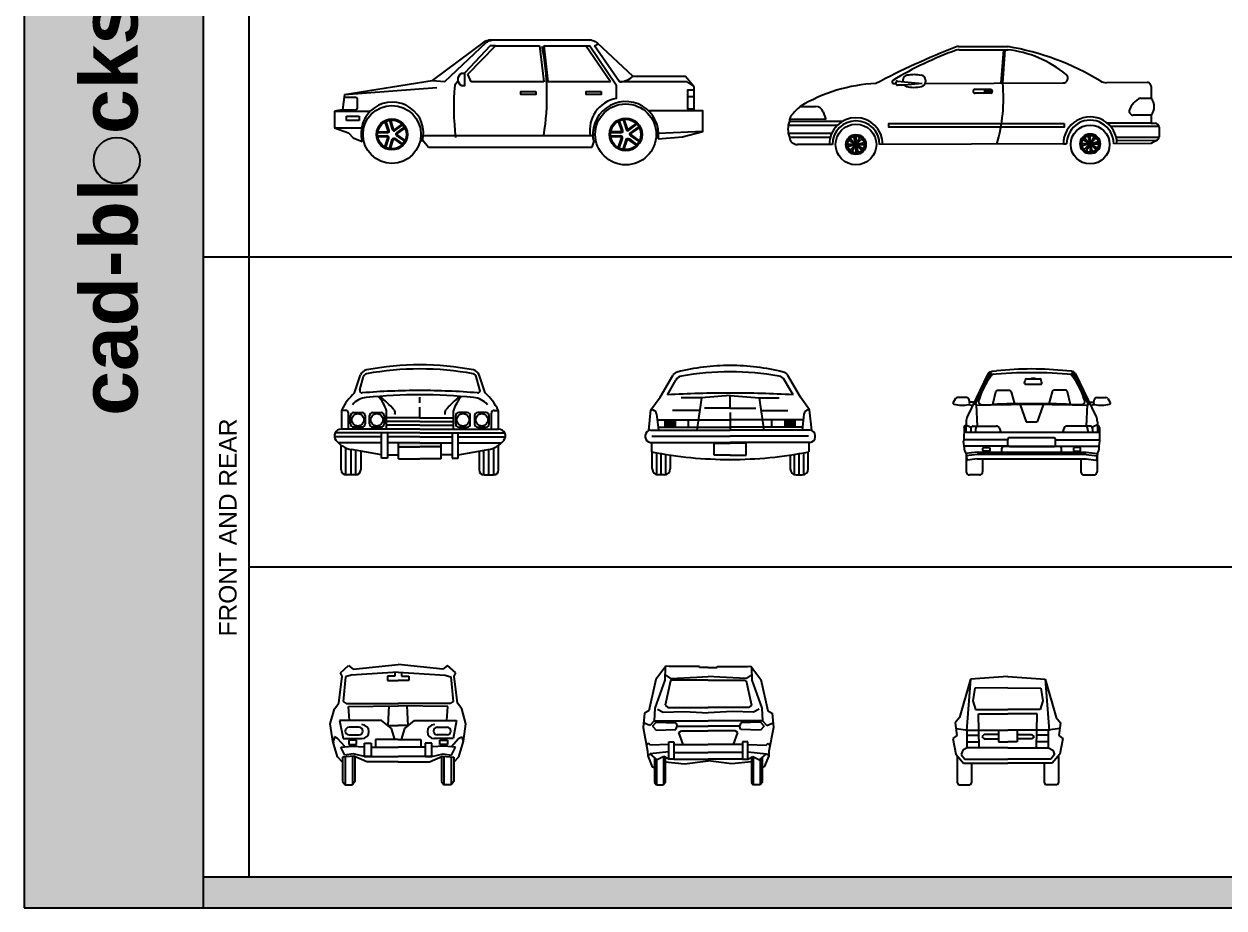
# Model space of a CAD drawing. Header units: millimetres. Extents: x 799 to 57596, y 23774 to 44160.
# Drawn here: x 799 to 15798, y 23774 to 34821 of the extents above; entities that cross this region are included whole.
import ezdxf

# ---------------------------------------------------------------- set-up
doc = ezdxf.new("R2010")
doc.units = ezdxf.units.MM
doc.layers.add('www.cad-blocks.net', color=7, linetype='Continuous')
doc.styles.get("Standard").update_dxf_attribs({"font": 'arial.ttf'})

# ---------------------------------------------------------------- blocks, each defined once
blk = doc.blocks.new('A$C74192D1D')
at = {"linetype": 'Continuous'}
for p, q in [((1873, 1540), (1221, 1055)), ((1382, 1042), (1903, 1532)), ((3213, 1557), (1925, 1557)), ((1667, 1133), (2014, 1490)), ((2014, 1490), (2564, 1490)), ((2564, 1490), (2617, 1038)), ((2618, 1490), (3142, 1490)), ((2618, 1490), (2670, 1038)), ((3452, 1038), (3142, 1490)), ((3564, 1038), (3253, 1490)), ((1221, 1055), (1382, 1042)), ((1709, 1038), (1667, 1133)), ((2617, 1038), (1709, 1038)), ((3452, 1038), (2670, 1038)), ((4406, 1038), (3564, 1038)), ((125, 879), (103, 690)), ((103, 690), (0, 673)), ((0, 673), (0, 463)), ((152, 609), (312, 609)), ((152, 557), (152, 609)), ((312, 609), (312, 557)), ((0, 463), (177, 402)), ((312, 557), (152, 557)), ((177, 402), (237, 337)), ((237, 337), (347, 294)), ((1104, 309), (1177, 223)), ((3232, 365), (1113, 365)), ((1177, 223), (3223, 223)), ((3223, 223), (3243, 284))]:
    blk.add_line(p, q, dxfattribs=at)
for p, q in [((3253, 1490), (3296, 1512)), ((125, 879), (1221, 1055)), ((125, 879), (1279, 968)), ((4406, 1038), (4493, 982)), ((4493, 982), (4493, 678)), ((0, 673), (449, 673)), ((0, 463), (340, 463)), ((4607, 419), (4052, 394))]:
    blk.add_line(p, q)
for points in [[(4493, 982), (4389, 1107), (3734, 1107), (3287, 1521)], [(4493, 935), (4413, 935), (4413, 701), (4493, 701)], [(4413, 853), (4493, 853)], [(4049, 327), (4351, 352), (4607, 419), (4607, 678), (3925, 678)]]:
    blk.add_lwpolyline(points)
for points in [[(2014, 1490), (1948, 1490), (1630, 1151), (1627, 1148, 0.087616)], [(2593, 1484, -0.087815), (2614, 369)], [(3142, 1490), (3193, 1490), (3524, 1002), (3524, 830, 0.411588), (3198, 365)], [(1627, 1148), (1627, 988), (1593, 988, -0.593615), (1593, 1148), (1627, 1148)], [(1548, 1049), (1506, 995, 0.05397), (1515, 344)], [(121, 847), (263, 847, -0.436215), (283, 825), (283, 712, -0.333509), (263, 684), (114, 684), (103, 690)], [(642, 543), (681, 429, -0.574265), (654, 399), (541, 400)], [(631, 539), (669, 425, -0.601187), (656, 411), (542, 412)], [(688, 558), (724, 443, 0.574265), (763, 434), (854, 502)], [(700, 561), (736, 446, 0.601187), (755, 443), (847, 511)], [(879, 295), (781, 365, -0.574265), (784, 405), (877, 470)], [(886, 305), (788, 375, -0.601187), (790, 394), (884, 460)], [(3560, 552), (3600, 431, -0.574265), (3572, 399), (3453, 401)], [(3548, 547), (3588, 427, -0.601187), (3574, 412), (3454, 414)], [(3608, 567), (3646, 446, 0.574265), (3687, 437), (3782, 508)], [(3620, 571), (3658, 450, 0.601187), (3678, 446), (3775, 518)], [(3809, 291), (3705, 364, -0.574265), (3709, 406), (3806, 475)], [(3816, 301), (3713, 375, -0.601187), (3715, 395), (3814, 464)], [(642, 218), (681, 333, 0.574265), (654, 363), (541, 361)], [(631, 222), (669, 336, 0.601187), (656, 351), (542, 349)], [(688, 203), (724, 319, -0.574265), (763, 327), (854, 260)], [(700, 200), (736, 315, -0.601187), (755, 318), (847, 250)], [(3560, 210), (3600, 330, 0.574265), (3572, 362), (3453, 360)], [(3548, 214), (3588, 334, 0.601187), (3574, 349), (3454, 347)], [(3608, 194), (3646, 315, -0.574265), (3687, 325), (3782, 253)], [(3620, 190), (3658, 311, -0.601187), (3678, 315), (3775, 243)]]:
    blk.add_lwpolyline(points, format="xyb")
for points in [[(2518, 916), (2518, 879), (2330, 879), (2330, 916)], [(3336, 916), (3336, 879), (3148, 879), (3148, 916)]]:
    blk.add_lwpolyline(points, close=True)
for points in [[(1873, 1540, 0), (1883, 1546, 0), (1893, 1550, 0), (1904, 1554, 0), (1914, 1556, 0), (1925, 1557, 0)], [(1903, 1532, 0), (1914, 1540, 0), (1926, 1547, 0), (1939, 1553, 0), (1952, 1556, 0), (1965, 1557, 0)], [(3213, 1557, 0), (3229, 1555, 0), (3245, 1551, 0), (3260, 1543, 0), (3274, 1533, 0), (3287, 1521, 0)]]:
    blk.add_polyline3d(points, dxfattribs=at)
for centre, radius in [((3642, 381), 381), ((720, 381), 362), ((720, 381), 194), ((720, 381), 180), ((3642, 381), 204), ((3642, 381), 190)]:
    blk.add_circle(centre, radius)
for centre, radius, start, end in [((3552, 1310), 272, 272.4952, 311.7737), ((724, 396), 390, 344.8563, 195.1971), ((3642, 381), 411, 352.4517, 193.6861)]:
    blk.add_arc(centre, radius, start, end)
blk = doc.blocks.new('A$C46EF0CDE')
for p, q in [((2133, 1480), (2751, 1478)), ((2141, 1440), (2751, 1438)), ((2665, 1024), (2697, 1440)), ((2685, 1022), (2717, 1438)), ((1442, 1041), (1442, 1070)), ((1720, 1060), (1720, 1040)), ((1321, 1018), (1347, 1018)), ((1369, 1048), (1679, 1018)), ((1455, 996), (1369, 996)), ((1679, 1018), (1455, 996)), ((1716, 1019), (3440, 1025)), ((2340, 945), (2535, 945)), ((2456, 945), (2456, 895)), ((2456, 935), (2535, 935)), ((2535, 905), (2456, 905)), ((4492, 1029), (3984, 1027)), ((4542, 979), (4542, 836)), ((2535, 895), (2340, 895)), ((4406, 836), (4542, 836)), ((154, 731), (346, 731)), ((440, 663), (473, 569)), ((4542, 620), (4317, 620)), ((4542, 620), (4542, 520)), ((4, 495), (619, 495)), ((18, 545), (686, 545)), ((473, 569), (25, 570)), ((4540, 520), (3993, 520)), ((4638, 480), (4033, 480)), ((4540, 520), (4589, 520)), ((4639, 470), (4639, 353)), ((5, 395), (548, 395)), ((18, 345), (529, 345)), ((851, 255), (761, 307)), ((851, 255), (779, 330)), ((851, 255), (825, 356)), ((851, 255), (853, 359)), ((851, 255), (904, 345)), ((851, 255), (927, 327)), ((3778, 264), (3688, 317)), ((3778, 264), (3706, 339)), ((3778, 264), (3752, 365)), ((3778, 264), (3780, 369)), ((3778, 264), (3831, 354)), ((3778, 264), (3854, 337)), ((4638, 343), (4103, 344)), ((4589, 303), (4110, 304)), ((4617, 311), (4542, 267)), ((557, 255), (118, 255)), ((851, 255), (747, 257)), ((851, 255), (750, 228)), ((851, 255), (776, 182)), ((851, 255), (799, 164)), ((851, 255), (849, 150)), ((851, 255), (952, 281)), ((851, 255), (878, 153)), ((851, 255), (956, 252)), ((851, 255), (924, 179)), ((851, 255), (942, 202)), ((3444, 263), (1146, 255)), ((3444, 263), (3484, 263)), ((3778, 264), (3674, 266)), ((3778, 264), (3677, 238)), ((3778, 264), (3703, 192)), ((3778, 264), (3726, 174)), ((3778, 264), (3776, 160)), ((3778, 264), (3879, 291)), ((3778, 264), (3883, 262)), ((3778, 264), (3805, 163)), ((3778, 264), (3868, 211)), ((3778, 264), (3851, 189)), ((4542, 267), (4073, 265))]:
    blk.add_line(p, q)
blk.add_lwpolyline([(3453, 517), (3453, 471), (1260, 471), (1260, 517)], close=True)
for centre, radius in [((851, 255), 255), ((3778, 255), 243), ((851, 255), 125), ((851, 255), 105), ((3778, 264), 125), ((3778, 264), 105)]:
    blk.add_circle(centre, radius)
for centre, radius, start, end in [((5975, -8355), 10565, 111.5401, 117.4882), ((3545, -2613), 4295, 109.6021, 121.3441), ((2133, 1380), 100, 89.8833, 111.5401), ((2141, 1340), 100, 89.8833, 111.5821), ((2598, 63), 1384, 50.5648, 83.9554), ((2194, -1785), 3311, 58.896, 80.3165), ((1321, 1038), 20, 121.3441, 270.2045), ((1492, 1070), 50, 90, 180), ((1577, 633), 495, 79.3936, 100.3997), ((1660, 1060), 60.2, 0.0677, 81.9634), ((3439, 1085), 60, 270.2045, 50.5648), ((1199, -1010), 2030, 92.837, 120.978), ((1377, 1022), 30.5, 146.6912, 213.9877), ((1368, 1028), 20, 89.2099, 146.6912), ((1369, 1016), 20, 213.9877, 270), ((1492, 1030), 50, 222.3098, 252.7946), ((1576, 1355), 386, 255.125, 284.4246), ((1660, 1040), 60.1, 279.2462, 359.9776), ((2346, 912), 33.9, 99.4708, 156.3516), ((2344, 924), 29.2, 176.2129, 262.915), ((2535, 925), 20, 8.2655, 90), ((2535, 925), 10, 8.2655, 90), ((2535, 915), 10, 270, 351.7345), ((2535, 915), 20, 270, 351.7345), ((2498, 920), 47.4, 351.7345, 8.2655), ((2498, 920), 57.4, 351.7345, 8.2655), ((697, 829), 1997, 343.4257, 5.5469), ((3983, 1177), 150, 238.2584, 270.2045), ((4492, 979), 50, 0, 90.2045), ((4515, 600), 260, 114.8192, 160.5819), ((4404, 728), 175, 321.9975, 38.0025), ((120, 552), 102, 139.0513, 183.8863), ((944, -168), 1197, 131.3119, 138.8642), ((346, 631), 100, 19.1581, 90), ((346, 631), 100, 19.1581, 90), ((346, 631), 100, 19.1581, 90), ((346, 631), 100, 19.1581, 90), ((4317, 670), 50, 160.5819, 270), ((279, 446), 279, 159.1259, 201.116), ((851, 255), 335, 0, 180), ((851, 255), 295, 0, 180), ((3778, 264), 335, 0, 180.2101), ((3778, 264), 295, 0, 180.2386), ((4589, 470), 50, 0, 90), ((118, 355), 100, 185.2676, 270), ((4589, 353), 50, 269.8934, 0)]:
    blk.add_arc(centre, radius, start, end)
blk = doc.blocks.new('A$C3EC61DEF')
for p, q in [((252, 1027), (328, 1249)), ((318, 1063), (366, 1231)), ((1820, 1063), (1772, 1231)), ((1886, 1027), (1810, 1249)), ((1069, 900), (1069, 971)), ((90, 806), (90, 572)), ((141, 806), (90, 806)), ((175, 572), (175, 772)), ((241, 781), (346, 781)), ((478, 781), (584, 781)), ((650, 572), (650, 806)), ((1069, 714), (1069, 847)), ((1489, 572), (1489, 806)), ((1660, 781), (1555, 781)), ((1897, 781), (1792, 781)), ((1963, 572), (1963, 772)), ((1997, 806), (2049, 806)), ((2049, 806), (2049, 572)), ((202, 637), (202, 742)), ((385, 742), (385, 637)), ((440, 637), (440, 742)), ((623, 742), (623, 637)), ((1069, 714), (650, 714)), ((1069, 667), (650, 667)), ((1069, 620), (650, 620)), ((1069, 714), (1489, 714)), ((1069, 667), (1489, 667)), ((1069, 620), (1489, 620)), ((1516, 742), (1516, 637)), ((1699, 637), (1699, 742)), ((1753, 742), (1753, 637)), ((1936, 637), (1936, 742)), ((590, 478), (0, 478)), ((1069, 525), (9, 525)), ((1069, 572), (85, 572)), ((346, 598), (241, 598)), ((584, 598), (478, 598)), ((590, 211), (590, 525)), ((666, 525), (666, 211)), ((1069, 478), (666, 478)), ((1069, 572), (2053, 572)), ((1069, 525), (2130, 525)), ((1069, 478), (1472, 478)), ((1472, 525), (1472, 211)), ((1548, 211), (1548, 525)), ((1548, 478), (2138, 478)), ((1555, 598), (1660, 598)), ((1792, 598), (1897, 598)), ((590, 399), (51, 399)), ((86, 65), (86, 370)), ((145, 0), (145, 337)), ((208, 0), (208, 318)), ((590, 251), (215, 316)), ((270, 0), (270, 307)), ((1069, 399), (666, 399)), ((802, 203), (802, 399)), ((802, 353), (1069, 353)), ((1069, 399), (1472, 399)), ((1336, 353), (1069, 353)), ((1336, 203), (1336, 399)), ((1548, 399), (2088, 399)), ((1548, 251), (1923, 316)), ((1868, 0), (1868, 307)), ((1931, 0), (1931, 318)), ((1993, 0), (1993, 337)), ((2052, 65), (2052, 370)), ((330, 296), (330, 65)), ((666, 211), (590, 211)), ((666, 251), (802, 251)), ((802, 203), (1069, 203)), ((1336, 203), (1069, 203)), ((1472, 251), (1336, 251)), ((1472, 211), (1548, 211)), ((1809, 296), (1809, 65)), ((264, 0), (151, 0)), ((1874, 0), (1987, 0))]:
    blk.add_line(p, q)
for centre in [(294, 689), (531, 689), (1607, 689), (1844, 689)]:
    blk.add_circle(centre, 77.8)
for centre, radius, start, end in [((1069, -2225), 3600, 90, 100.707), ((1069, -2225), 3600, 79.293, 90), ((418, 1218), 95.3, 100.707, 161.2041), ((410, 1218), 46.2, 100.3239, 164.0483), ((1069, -2398), 3722, 90, 100.3239), ((1069, -2398), 3722, 79.6761, 90), ((1728, 1218), 46.2, 15.9517, 79.6761), ((1720, 1218), 95.3, 18.7959, 79.293), ((347, 1055), 30.1, 164.0483, 274.5674), ((1069, -7984), 9038, 90, 94.5674), ((1069, -7984), 9038, 85.4326, 90), ((1791, 1055), 30.1, 265.4326, 15.9517), ((756, 485), 740, 132.9068, 154.2808), ((427, 702), 267, 95.9688, 139.2285), ((1069, -5436), 6437, 90, 95.9688), ((192, 659), 481, 17.793, 41.9979), ((-235, -20), 1285, 40.3101, 51.2631), ((1069, -5436), 6437, 84.0312, 90), ((2373, -20), 1285, 128.7369, 139.6899), ((1946, 659), 481, 138.0021, 162.207), ((1711, 702), 267, 40.7715, 84.0312), ((1382, 485), 740, 25.7192, 47.0932), ((141, 772), 34, 0, 90), ((241, 742), 38.8, 90, 180), ((346, 742), 38.8, 0, 90), ((478, 742), 38.8, 90, 180), ((584, 742), 38.8, 0, 90), ((701, 773), 58.9, 340.9239, 40.3101), ((1438, 773), 58.9, 139.6899, 199.0761), ((1555, 742), 38.8, 90, 180), ((1660, 742), 38.8, 0, 90), ((1792, 742), 38.8, 90, 180), ((1897, 742), 38.8, 0, 90), ((1997, 772), 34, 90, 180), ((241, 637), 38.8, 180, 270), ((346, 637), 38.8, 270, 0), ((478, 637), 38.8, 180, 270), ((584, 637), 38.8, 270, 0), ((1555, 637), 38.8, 180, 270), ((1660, 637), 38.8, 270, 0), ((1792, 637), 38.8, 180, 270), ((1897, 637), 38.8, 270, 0), ((85, 487), 85.3, 90, 218.1676), ((2053, 487), 85.3, 321.8324, 90), ((271, 633), 321, 218.1676, 260.0604), ((1868, 633), 321, 279.9396, 321.8324), ((151, 65), 65.3, 180, 270), ((264, 65), 65.3, 270, 0), ((1874, 65), 65.3, 180, 270), ((1987, 65), 65.3, 270, 0)]:
    blk.add_arc(centre, radius, start, end)
for points in [[(1069, 353), (1069, 399), (802, 353), (802, 399)], [(1069, 353), (1069, 399), (1336, 353), (1336, 399)]]:
    blk.add_solid(points)
blk = doc.blocks.new('A$C572F2229')
for p, q in [((185, 970), (343, 1244)), ((1938, 970), (1779, 1244)), ((276, 1001), (382, 1185)), ((1846, 1001), (1740, 1185)), ((70, 812), (185, 970)), ((701, 965), (448, 965)), ((701, 965), (642, 559)), ((1061, 992), (701, 965)), ((1061, 835), (1061, 992)), ((1061, 992), (1421, 965)), ((1421, 965), (1480, 559)), ((1421, 965), (1674, 965)), ((2052, 812), (1938, 970)), ((42, 554), (70, 812)), ((70, 812), (81, 812)), ((141, 758), (163, 559)), ((677, 803), (340, 803)), ((1061, 835), (739, 835)), ((1061, 835), (1383, 835)), ((1061, 782), (1061, 559)), ((1445, 803), (1782, 803)), ((1981, 758), (1959, 559)), ((2052, 812), (2041, 812)), ((2080, 554), (2052, 812)), ((149, 688), (1061, 688)), ((249, 595), (249, 688)), ((376, 595), (376, 688)), ((539, 595), (539, 688)), ((1973, 688), (1061, 688)), ((1583, 595), (1583, 688)), ((1746, 595), (1746, 688)), ((1873, 595), (1873, 688)), ((0, 472), (0, 493)), ((65, 559), (1061, 559)), ((82, 483), (1061, 483)), ((159, 595), (1061, 595)), ((1963, 595), (1061, 595)), ((2057, 559), (1061, 559)), ((2040, 483), (1061, 483)), ((2122, 472), (2122, 493)), ((65, 407), (1061, 407)), ((77, 407), (77, 288)), ((861, 246), (861, 396)), ((861, 396), (1061, 396)), ((2057, 407), (1061, 407)), ((1261, 396), (1061, 396)), ((1261, 246), (1261, 396)), ((2045, 407), (2045, 288)), ((87, 74), (87, 286)), ((142, 2), (142, 275)), ((199, 0), (199, 265)), ((256, 2), (256, 256)), ((311, 248), (311, 74)), ((1061, 246), (861, 246)), ((1061, 246), (1261, 246)), ((1811, 248), (1811, 74)), ((1866, 2), (1866, 256)), ((1923, 0), (1923, 265)), ((1980, 2), (1980, 275)), ((2035, 74), (2035, 286)), ((237, 0), (161, 0)), ((1885, 0), (1961, 0))]:
    blk.add_line(p, q)
for centre, radius, start, end in [((1061, -1360), 2727, 90, 104.0557), ((1061, -1360), 2727, 75.9443, 90), ((420, 1199), 89, 104.0557, 149.858), ((469, 1136), 100, 100.1965, 150.1888), ((1061, -2155), 3444, 90, 100.1965), ((1061, -2155), 3444, 79.8035, 90), ((1653, 1136), 100, 29.8112, 79.8035), ((1702, 1199), 89, 30.142, 75.9443), ((1061, -13309), 14332, 90, 93.1382), ((1061, -13309), 14332, 86.8618, 90), ((81, 751), 60.5, 6.3627, 90), ((2041, 751), 60.5, 90, 173.6373), ((65, 493), 65.5, 90, 180), ((65, 472), 65.5, 180, 270), ((2057, 493), 65.5, 0, 90), ((2057, 472), 65.5, 270, 0), ((1061, 5341), 5148, 258.9833, 270), ((1061, 5341), 5148, 270, 281.0167), ((161, 74), 74, 180, 270), ((237, 74), 74, 270, 0), ((1885, 74), 74, 180, 270), ((1961, 74), 74, 270, 0)]:
    blk.add_arc(centre, radius, start, end)
for points in [[(376, 595), (376, 688), (249, 595), (249, 688)], [(1746, 595), (1746, 688), (1873, 595), (1873, 688)]]:
    blk.add_solid(points)
blk = doc.blocks.new('CRREN19F')
for p, q in [((-0.543, 1.27), (-0.806, 0.727)), ((-0.522, 1.287), (-0.495, 1.295)), ((-0.495, 1.295), (-0.438, 1.3)), ((-0.062, 1.2), (0.1, 1.2)), ((0.495, 1.295), (0.438, 1.3)), ((0.522, 1.287), (0.495, 1.295)), ((0.543, 1.27), (0.806, 0.727)), ((-0.089, 1.146), (-0.081, 1.184)), ((-0.079, 1.134), (0.117, 1.134)), ((0.127, 1.146), (0.12, 1.184)), ((-0.953, 0.955), (-0.982, 0.906)), ((-0.815, 0.966), (-0.927, 0.968)), ((-0.775, 0.894), (-0.783, 0.94)), ((-0.719, 0.908), (-0.778, 0.908)), ((0.719, 0.908), (0.778, 0.908)), ((0.775, 0.894), (0.783, 0.94)), ((0.815, 0.966), (0.927, 0.968)), ((0.953, 0.955), (0.982, 0.906)), ((-0.789, 0.88), (-0.739, 0.867)), ((-0.695, 0.875), (-0.683, 0.611)), ((-0.63, 0.877), (-0.494, 0.881)), ((-0.143, 0.877), (-0.068, 0.662)), ((0.143, 0.877), (0.068, 0.662)), ((0.63, 0.877), (0.494, 0.881)), ((0.695, 0.875), (0.683, 0.611)), ((0.789, 0.88), (0.739, 0.867)), ((-0.822, 0.626), (-0.837, 0.612)), ((-0.821, 0.663), (-0.822, 0.534)), ((-0.822, 0.626), (-0.767, 0.6)), ((-0.767, 0.6), (-0.756, 0.595)), ((-0.73, 0.61), (-0.444, 0.61)), ((-0.689, 0.605), (-0.696, 0.596)), ((-0.427, 0.608), (-0.426, 0.608)), ((-0.068, 0.662), (0.068, 0.662)), ((0.427, 0.608), (0.426, 0.608)), ((0.73, 0.61), (0.444, 0.61)), ((0.689, 0.605), (0.696, 0.596)), ((0.767, 0.6), (0.756, 0.595)), ((0.822, 0.626), (0.767, 0.6)), ((0.821, 0.663), (0.822, 0.534)), ((0.822, 0.626), (0.837, 0.612)), ((-0.846, 0.591), (-0.847, 0.434)), ((-0.815, 0.535), (-0.847, 0.531)), ((-0.815, 0.535), (0.815, 0.535)), ((-0.76, 0.58), (-0.76, 0.535)), ((-0.702, 0.555), (-0.702, 0.535)), ((-0.405, 0.588), (-0.386, 0.535)), ((-0.279, 0.466), (0.279, 0.466)), ((0.405, 0.588), (0.386, 0.535)), ((0.702, 0.555), (0.702, 0.535)), ((0.76, 0.58), (0.76, 0.535)), ((0.815, 0.535), (0.847, 0.531)), ((0.846, 0.591), (0.847, 0.434)), ((-0.844, 0.362), (-0.851, 0.421)), ((-0.844, 0.349), (-0.844, 0.362)), ((-0.299, 0.358), (-0.844, 0.358)), ((-0.299, 0.439), (-0.835, 0.439)), ((-0.374, 0.285), (-0.374, 0.334)), ((0.354, 0.354), (-0.354, 0.354)), ((-0.299, 0.374), (-0.299, 0.446)), ((-0.279, 0.354), (0.279, 0.354)), ((0.299, 0.374), (0.299, 0.446)), ((0.299, 0.439), (0.835, 0.439)), ((0.299, 0.358), (0.844, 0.358)), ((0.374, 0.285), (0.374, 0.334)), ((0.844, 0.362), (0.851, 0.421)), ((0.844, 0.349), (0.844, 0.362)), ((-0.68, 0.285), (-0.823, 0.266)), ((-0.821, 0.265), (-0.812, 0.194)), ((-0.818, 0.242), (-0.818, 0.04)), ((-0.679, 0.256), (-0.817, 0.238)), ((-0.68, 0.201), (-0.801, 0.185)), ((-0.68, 0.285), (0.68, 0.285)), ((-0.68, 0.201), (0.68, 0.201)), ((0.679, 0.256), (-0.679, 0.256)), ((-0.614, 0.201), (-0.614, 0.04)), ((0.614, 0.201), (0.614, 0.04)), ((0.679, 0.256), (0.817, 0.238)), ((0.68, 0.285), (0.823, 0.266)), ((0.68, 0.201), (0.801, 0.185)), ((0.821, 0.265), (0.812, 0.194)), ((0.818, 0.242), (0.818, 0.04)), ((-0.654, 0), (-0.777, 0)), ((0.654, 0), (0.777, 0))]:
    blk.add_line(p, q)
for points in [[(-0.531, 1.245), (-0.533, 1.259), (-0.533, 1.282)], [(-0.505, 1.256), (-0.507, 1.265), (-0.512, 1.289)], [(-0.003, 1.2), (0.002, 1.209), (0.038, 1.209), (0.041, 1.2)], [(0.505, 1.256), (0.507, 1.265), (0.512, 1.289)], [(0.531, 1.245), (0.533, 1.259), (0.533, 1.282)], [(-0.702, 0.898), (-0.722, 0.902)], [(0.702, 0.898), (0.722, 0.902)], [(-0.695, 0.875), (-0.727, 0.89)], [(0.695, 0.875), (0.727, 0.89)]]:
    blk.add_lwpolyline(points)
for points in [[(-0.487, 0.881), (-0.449, 1.039, -0.325969), (-0.418, 1.061), (-0.289, 1.061, -0.316639), (-0.258, 1.04), (-0.214, 0.887)], [(0.487, 0.881), (0.449, 1.039, 0.325969), (0.418, 1.061), (0.289, 1.061, 0.316639), (0.258, 1.04), (0.214, 0.887)]]:
    blk.add_lwpolyline(points, format="xyb")
for points in [[(-0.61, 0.307), (-0.61, 0.332, -0.414214), (-0.6, 0.342), (-0.533, 0.342, -0.414214), (-0.523, 0.332), (-0.523, 0.307, -0.414214), (-0.533, 0.297), (-0.6, 0.297, -0.414214)], [(0.61, 0.307), (0.61, 0.332, 0.414214), (0.6, 0.342), (0.533, 0.342, 0.414214), (0.523, 0.332), (0.523, 0.307, 0.414214), (0.533, 0.297), (0.6, 0.297, 0.414214)]]:
    blk.add_lwpolyline(points, format="xyb", close=True)
for centre, radius, start, end in [((0.667, 0.443), 1.441, 146.5655, 161.121), ((0.272, 0.648), 0.976, 142.7817, 163.3531), ((-0.516, 1.257), 0.03, 101.5234, 154.9507), ((-0.507, 1.224), 0.0324, 91.5924, 154.9122), ((0, -4.945), 6.222, 85.3188, 94.6812), ((-0.476, 1.225), 0.0324, 89.6906, 155.0326), ((0, -2.81), 4.134, 83.9144, 96.0856), ((-0.062, 1.18), 0.02, 90, 169.375), ((0.1, 1.18), 0.02, 10.625, 90), ((0.476, 1.225), 0.0324, 24.9674, 90.3094), ((-0.272, 0.648), 0.976, 16.6469, 37.2183), ((0.507, 1.224), 0.0324, 25.0878, 88.4076), ((0.516, 1.257), 0.03, 25.0493, 78.4766), ((-0.667, 0.443), 1.441, 18.879, 33.4345), ((-0.079, 1.144), 0.01, 169.375, 270), ((0.117, 1.144), 0.01, 270, 10.625), ((-0.972, 0.898), 0.0122, 141.1758, 267.8224), ((-0.928, 0.935), 0.0324, 89.33, 141.1758), ((-0.815, 0.934), 0.0324, 10.6387, 89.33), ((-0.677, 0.894), 0.0251, 142.9656, 264.3394), ((-0.62, 0.919), 0.0437, 169.5159, 256.9629), ((0.62, 0.919), 0.0437, 283.0371, 10.4841), ((0.677, 0.894), 0.0251, 275.6606, 37.0344), ((0.815, 0.934), 0.0324, 90.67, 169.3613), ((0.928, 0.935), 0.0324, 38.8242, 90.67), ((0.972, 0.898), 0.0122, 272.1776, 38.8242), ((-0.867, 1.278), 0.407, 254.9485, 281.3544), ((-0.787, 0.892), 0.0121, 267.8224, 10.6387), ((0, -23.611), 24.49, 88.4097, 91.5903), ((0, -13.063), 13.953, 87.971, 92.029), ((0.787, 0.892), 0.0121, 169.3613, 272.1776), ((0.867, 1.278), 0.407, 258.6456, 285.0515), ((-0.822, 0.593), 0.0243, 127.9929, 186.0391), ((-0.659, 0.659), 0.162, 155.301, 178.482), ((-0.73, 0.58), 0.03, 90, 180), ((-0.637, 0.57), 0.0622, 137.8202, 143.8231), ((-0.444, 0.54), 0.07, 75.9638, 90), ((-0.433, 0.579), 0.03, 18.9705, 75.9638), ((0.433, 0.579), 0.03, 104.0362, 161.0295), ((0.444, 0.54), 0.07, 90, 104.0362), ((0.637, 0.57), 0.0622, 36.1769, 42.1798), ((0.73, 0.58), 0.03, 0, 90), ((0.659, 0.659), 0.162, 1.518, 24.699), ((0.822, 0.593), 0.0243, 353.9609, 52.0071), ((-0.604, 0.561), 0.0979, 158.992, 183.0209), ((-0.279, 0.446), 0.02, 90, 180), ((0.279, 0.446), 0.02, 0, 90), ((0.604, 0.561), 0.0979, 356.9791, 21.008), ((-0.835, 0.423), 0.0162, 90, 186.7112), ((-0.664, 0.35), 0.18, 180.5641, 207.9359), ((-0.354, 0.334), 0.02, 90, 180), ((-0.279, 0.374), 0.02, 180, 270), ((0.279, 0.374), 0.02, 270, 0), ((0.354, 0.334), 0.02, 0, 90), ((0.664, 0.35), 0.18, 332.0641, 359.4359), ((0.835, 0.423), 0.0162, 353.2888, 90), ((-0.802, 0.195), 0.01, 187.3487, 277.4521), ((0.802, 0.195), 0.01, 262.5479, 352.6513), ((-0.777, 0.04), 0.0405, 180, 270), ((-0.654, 0.04), 0.0405, 270, 0), ((0.654, 0.04), 0.0405, 180, 270), ((0.777, 0.04), 0.0405, 270, 0)]:
    blk.add_arc(centre, radius, start, end)
blk = doc.blocks.new('A$C2F952390')
at = {"xscale": 1000, "yscale": 1000, "zscale": 1000}
blk.add_blockref('CRREN19F', (985, 0), dxfattribs=at)
blk = doc.blocks.new('COC006F')
for p, q in [((-56, 145.2), (0, 150.7)), ((56, 145.2), (0, 150.7)), ((-74, 102.5), (-69.9, 136.4)), ((-72.1, 140.4), (-61.9, 149.8)), ((-69.9, 136.4), (-72.1, 140.4)), ((-65.7, 135.6), (-68.6, 104.8)), ((-58.9, 137.6), (-65.7, 135.6)), ((-61.9, 149.8), (-56, 145.2)), ((0, 141.5), (-58.9, 137.6)), ((-13.3, 136.2), (-13.3, 130.9)), ((-4.2, 136.2), (-13.3, 136.2)), ((-4.2, 141.2), (-4.2, 136.2)), ((0, 141.5), (58.9, 137.6)), ((4.2, 141.2), (4.2, 136.2)), ((4.2, 136.2), (13.3, 136.2)), ((13.3, 136.2), (13.3, 130.9)), ((61.9, 149.8), (56, 145.2)), ((58.9, 137.6), (65.7, 135.6)), ((72.1, 140.4), (61.9, 149.8)), ((65.7, 135.6), (68.6, 104.8)), ((69.9, 136.4), (72.1, 140.4)), ((74, 102.5), (69.9, 136.4)), ((-13.3, 130.9), (0, 130.9)), ((13.3, 130.9), (0, 130.9)), ((-84.8, 76.6), (-79.6, 95.4)), ((-79.6, 95.4), (-74, 102.5)), ((-68.6, 104.8), (-65.1, 102)), ((-65.1, 102), (0, 102)), ((-62, 98.4), (0, 99.3)), ((-60.8, 81), (-62, 98.4)), ((-12.5, 74.5), (-11.4, 99.1)), ((65.1, 102), (0, 102)), ((62, 98.4), (0, 99.3)), ((12.5, 74.5), (11.4, 99.1)), ((60.8, 81), (62, 98.4)), ((68.6, 104.8), (65.1, 102)), ((79.6, 95.4), (74, 102.5)), ((84.8, 76.6), (79.6, 95.4)), ((-81.5, 54.9), (-84.8, 76.6)), ((-73.1, 81), (-68.7, 58.2)), ((-20.6, 81), (-73.1, 81)), ((-8.2, 71), (-20.6, 81)), ((8.2, 71), (20.6, 81)), ((20.6, 81), (73.1, 81)), ((73.1, 81), (68.7, 58.2)), ((81.5, 54.9), (84.8, 76.6)), ((-79.7, 60.3), (-81.3, 55.2)), ((-75.6, 58.2), (-79.7, 60.3)), ((-48.9, 72.4), (-61.3, 72.4)), ((-61.3, 63), (-48.9, 63)), ((-12.5, 74.5), (0, 74.5)), ((-4.1, 57.3), (-8.2, 71)), ((12.5, 74.5), (0, 74.5)), ((4.1, 57.3), (8.2, 71)), ((48.9, 72.4), (61.3, 72.4)), ((61.3, 63), (48.9, 63)), ((75.6, 58.2), (79.7, 60.3)), ((79.7, 60.3), (81.3, 55.2)), ((-75.9, 35.3), (-81.5, 54.9)), ((-81.3, 55.2), (-80.9, 53)), ((-66.2, 48), (-75.6, 58.2)), ((-71.8, 47.5), (-57.6, 48.8)), ((-66.8, 37.4), (-71.8, 47.5)), ((-68.7, 58.2), (-45.3, 58.2)), ((-52, 56.4), (-61.8, 56.4)), ((-61.8, 56.4), (-61.8, 51.1)), ((-61.8, 51.1), (-52, 51.1)), ((-57.6, 48.8), (-42, 48)), ((-52, 51.1), (-52, 56.4)), ((-42, 36), (-42, 52.6)), ((-42, 52.6), (-33.9, 52.6)), ((-33.9, 52.6), (-33.9, 36)), ((-33.9, 47.7), (0, 47.7)), ((-28.3, 57.3), (-28.3, 47.7)), ((-4.1, 57.3), (-28.3, 57.3)), ((0, 57.3), (-4.1, 57.3)), ((0, 57.3), (4.1, 57.3)), ((33.9, 47.7), (0, 47.7)), ((4.1, 57.3), (28.3, 57.3)), ((28.3, 57.3), (28.3, 47.7)), ((42, 52.6), (33.9, 52.6)), ((33.9, 52.6), (33.9, 36)), ((42, 36), (42, 52.6)), ((57.6, 48.8), (42, 48)), ((68.7, 58.2), (45.3, 58.2)), ((52, 51.1), (52, 56.4)), ((52, 56.4), (61.8, 56.4)), ((61.8, 51.1), (52, 51.1)), ((71.8, 47.5), (57.6, 48.8)), ((61.8, 56.4), (61.8, 51.1)), ((66.2, 48), (75.6, 58.2)), ((66.8, 37.4), (71.8, 47.5)), ((75.9, 35.3), (81.5, 54.9)), ((81.3, 55.2), (80.9, 53)), ((-69.5, 28.7), (-75.9, 35.3)), ((-55.3, 36.3), (-69.5, 35)), ((-69.5, 35), (-69.5, 4.8)), ((-56.1, 39.1), (-66.8, 37.4)), ((-66.3, 35.3), (-66.3, 0.4)), ((-57.2, 36.1), (-57.2, 0.4)), ((-42, 36), (-56.1, 39.1)), ((-39, 29.3), (-55.3, 36.3)), ((-54, 35.8), (-54, 4.8)), ((-42, 36), (0, 36)), ((-33.9, 36), (-42, 36)), ((42, 36), (0, 36)), ((33.9, 36), (42, 36)), ((39, 29.3), (55.3, 36.3)), ((42, 36), (56.1, 39.1)), ((54, 35.8), (54, 4.8)), ((55.3, 36.3), (69.5, 35)), ((56.1, 39.1), (66.8, 37.4)), ((57.2, 36.1), (57.2, 0.4)), ((66.3, 35.3), (66.3, 0.4)), ((69.5, 28.7), (75.9, 35.3)), ((69.5, 35), (69.5, 4.8)), ((0, 29.3), (-39, 29.3)), ((0, 29.3), (39, 29.3)), ((-69.5, 4.8), (-66.3, 0.4)), ((-66.3, 0.4), (-57.2, 0.4)), ((-54, 4.8), (-57.2, 0.4)), ((54, 4.8), (57.2, 0.4)), ((66.3, 0.4), (57.2, 0.4)), ((69.5, 4.8), (66.3, 0.4))]:
    blk.add_line(p, q)
for centre, radius, start, end in [((-45.3, 67), 8.74, 270, 90), ((45.3, 67), 8.74, 90, 270), ((-61.3, 67.7), 4.71, 90, 270), ((-48.9, 67.7), 4.71, 270, 90), ((48.9, 67.7), 4.71, 90, 270), ((61.3, 67.7), 4.71, 270, 90)]:
    blk.add_arc(centre, radius, start, end)
blk = doc.blocks.new('A$C4193025D')
at = {"xscale": 10, "yscale": 10, "zscale": 10}
blk.add_blockref('COC006F', (848, -4), dxfattribs=at)
blk = doc.blocks.new('COC006D')
for p, q in [((-53.2, 148.5), (-65.7, 131.8)), ((-53.9, 147.6), (-54.2, 130.9)), ((-54.1, 137.3), (-47.3, 132.9)), ((-49.1, 147.9), (-53.2, 148.5)), ((-11, 147.9), (-49.1, 147.9)), ((-14.5, 134.7), (0, 135.2)), ((-11, 146.6), (-11, 147.9)), ((0, 146.6), (-11, 146.6)), ((0, 146.6), (11, 146.6)), ((14.5, 134.7), (0, 135.2)), ((11, 146.6), (11, 147.9)), ((11, 147.9), (49.1, 147.9)), ((54.1, 137.3), (47.3, 132.9)), ((49.1, 147.9), (53.2, 148.5)), ((53.2, 148.5), (65.7, 131.8)), ((53.9, 147.6), (54.2, 130.9)), ((-65.7, 131.8), (-74.2, 92.6)), ((-54.2, 130.9), (-66.8, 95.8)), ((-47.3, 129.9), (-53.8, 99.4)), ((-47.3, 132.9), (-14.5, 134.7)), ((-45.8, 130.6), (-47.3, 129.9)), ((0, 130.6), (-45.8, 130.6)), ((0, 130.6), (45.8, 130.6)), ((47.3, 132.9), (14.5, 134.7)), ((45.8, 130.6), (47.3, 129.9)), ((47.3, 129.9), (53.8, 99.4)), ((54.2, 130.9), (66.8, 95.8)), ((65.7, 131.8), (74.2, 92.6)), ((-74.2, 92.6), (-79.8, 89.6)), ((-66.8, 95.8), (-67.6, 79.9)), ((-63.5, 94.6), (-56.4, 90.7)), ((-56.4, 90.7), (-30.1, 91.7)), ((-53.8, 99.4), (-50.8, 96.8)), ((-50.8, 96.8), (0, 96.8)), ((-30.1, 91.7), (0, 90.1)), ((50.8, 96.8), (0, 96.8)), ((30.1, 91.7), (0, 90.1)), ((56.4, 90.7), (30.1, 91.7)), ((53.8, 99.4), (50.8, 96.8)), ((63.5, 94.6), (56.4, 90.7)), ((66.8, 95.8), (67.6, 79.9)), ((74.2, 92.6), (79.8, 89.6)), ((-79.8, 89.6), (-81.3, 71.8)), ((-73.2, 74), (-80.9, 77.3)), ((-67.6, 79.9), (-73.2, 74)), ((-69.9, 73.3), (-65.3, 78.3)), ((-67.6, 79.9), (0, 79.9)), ((-65.3, 78.3), (-40.6, 77.3)), ((-40.6, 77.3), (-39.1, 73.3)), ((67.6, 79.9), (0, 79.9)), ((40.6, 77.3), (39.1, 73.3)), ((65.3, 78.3), (40.6, 77.3)), ((69.9, 73.3), (65.3, 78.3)), ((67.6, 79.9), (73.2, 74)), ((73.2, 74), (80.9, 77.3)), ((79.8, 89.6), (81.3, 71.8)), ((-81.3, 71.8), (-75.8, 41.9)), ((-69.9, 73.3), (-65.3, 68.2)), ((-65.3, 68.2), (-40.6, 69.2)), ((-40.6, 69.2), (-39.1, 73.3)), ((-39.1, 73.3), (0, 73.3)), ((-36.8, 65.3), (-33.7, 67.6)), ((-31.5, 50.3), (-36.8, 65.3)), ((-33.7, 67.6), (0, 67.6)), ((39.1, 73.3), (0, 73.3)), ((33.7, 67.6), (0, 67.6)), ((31.5, 50.3), (36.8, 65.3)), ((36.8, 65.3), (33.7, 67.6)), ((40.6, 69.2), (39.1, 73.3)), ((65.3, 68.2), (40.6, 69.2)), ((69.9, 73.3), (65.3, 68.2)), ((81.3, 71.8), (75.8, 41.9)), ((-74.8, 51.9), (-77.2, 49.2)), ((-72.2, 49.6), (-74.8, 51.9)), ((-49.4, 50.5), (-72.2, 49.6)), ((-49.4, 32.2), (-49.4, 53.9)), ((-49.4, 53.9), (-42.9, 53.9)), ((-42.9, 53.9), (-42.9, 32.2)), ((-42.9, 50.3), (0, 50.3)), ((42.9, 50.3), (0, 50.3)), ((49.4, 53.9), (42.9, 53.9)), ((42.9, 53.9), (42.9, 32.2)), ((49.4, 32.2), (49.4, 53.9)), ((49.4, 50.5), (72.2, 49.6)), ((72.2, 49.6), (74.8, 51.9)), ((74.8, 51.9), (77.2, 49.2)), ((-75.8, 41.9), (-75.5, 36.3)), ((-72.8, 38.9), (-75.5, 36.3)), ((-75.5, 36.3), (-70, 22.3)), ((-49.4, 41.4), (-72.8, 38.9)), ((-63.8, 31.2), (-72.8, 38.9)), ((-67.2, 34.1), (-67.2, 3)), ((-64.9, 32.2), (-64.9, -0.1)), ((-55.7, 35.3), (-63.8, 31.2)), ((-56.1, 35.1), (-56.1, -0.1)), ((-49.4, 32.2), (-55.7, 35.3)), ((-53.8, 34.3), (-53.8, 3)), ((-42.9, 32.2), (-49.4, 32.2)), ((-42.9, 40.4), (0, 40.4)), ((-42.9, 32.2), (0, 32.2)), ((-29.6, 26.1), (0, 30.1)), ((42.9, 40.4), (0, 40.4)), ((42.9, 32.2), (0, 32.2)), ((29.6, 26.1), (0, 30.1)), ((42.9, 32.2), (49.4, 32.2)), ((49.4, 41.4), (72.8, 38.9)), ((49.4, 32.2), (55.7, 35.3)), ((53.8, 34.3), (53.8, 3)), ((55.7, 35.3), (63.8, 31.2)), ((56.1, 35.1), (56.1, -0.1)), ((63.8, 31.2), (72.8, 38.9)), ((64.9, 32.2), (64.9, -0.1)), ((67.2, 34.1), (67.2, 3)), ((75.5, 36.3), (70, 22.3)), ((72.8, 38.9), (75.5, 36.3)), ((75.8, 41.9), (75.5, 36.3)), ((-70, 22.3), (-67.2, 21.8)), ((-53.8, 28.9), (-29.6, 26.1)), ((53.8, 28.9), (29.6, 26.1)), ((70, 22.3), (67.2, 21.8)), ((-67.2, 3), (-64.9, -0.1)), ((-53.8, 3), (-56.1, -0.1)), ((53.8, 3), (56.1, -0.1)), ((67.2, 3), (64.9, -0.1)), ((-64.9, -0.1), (-56.1, -0.1)), ((64.9, -0.1), (56.1, -0.1))]:
    blk.add_line(p, q)
blk = doc.blocks.new('A$C79207BC5')
at = {"xscale": 10, "yscale": 10, "zscale": 10}
blk.add_blockref('COC006D', (813, 1), dxfattribs=at)
blk = doc.blocks.new('COC007D')
for p, q in [((0, 135.9), (-46.5, 132.6)), ((0, 135.9), (46.5, 132.6)), ((-46.5, 132.6), (-60.6, 84.6)), ((-46.5, 132.6), (-51.5, 67.9)), ((-41.4, 121.4), (-43.6, 105.2)), ((0, 121.5), (-41.4, 121.4)), ((0, 121.5), (41.4, 121.4)), ((41.4, 121.4), (43.6, 105.2)), ((46.5, 132.6), (60.6, 84.6)), ((46.5, 132.6), (51.5, 67.9)), ((-43.6, 105.2), (-40.5, 94.4)), ((43.6, 105.2), (40.5, 94.4)), ((-40.5, 94.4), (0, 94.4)), ((40.5, 94.4), (0, 94.4)), ((-60.6, 84.6), (-65.7, 78)), ((-65.7, 78), (-63.6, 62.1)), ((-36.6, 89.3), (0, 89.3)), ((-35.8, 46.5), (-36.6, 89.3)), ((36.6, 89.3), (0, 89.3)), ((35.8, 46.5), (36.6, 89.3)), ((60.6, 84.6), (65.7, 78)), ((65.7, 78), (63.6, 62.1)), ((-63.6, 62.1), (-68.7, 58.1)), ((-64.8, 70.7), (-49.9, 68.9)), ((-50.7, 46.5), (-50.7, 68.9)), ((-50.7, 62.4), (-36.1, 62.6)), ((-49.9, 68.9), (0, 68.9)), ((-29.6, 63.3), (-32.7, 60.5)), ((-32.7, 60.5), (-29.6, 57.7)), ((-11.6, 63.3), (-29.6, 63.3)), ((-11.6, 68.9), (-11.6, 54)), ((49.9, 68.9), (0, 68.9)), ((11.6, 68.9), (11.6, 54)), ((11.6, 63.3), (29.6, 63.3)), ((29.6, 63.3), (32.7, 60.5)), ((32.7, 60.5), (29.6, 57.7)), ((50.7, 62.4), (36.1, 62.6)), ((64.8, 70.7), (49.9, 68.9)), ((50.7, 46.5), (50.7, 68.9)), ((63.6, 62.1), (68.7, 58.1)), ((-68.7, 58.1), (-65, 38.7)), ((-50.7, 46.5), (-56.1, 43.7)), ((-50.7, 54), (-36, 54.2)), ((0, 46.5), (-50.7, 46.5)), ((-29.6, 57.7), (-11.6, 57.7)), ((-11.6, 54), (0, 54)), ((11.6, 54), (0, 54)), ((0, 46.5), (50.7, 46.5)), ((29.6, 57.7), (11.6, 57.7)), ((50.7, 54), (36, 54.2)), ((50.7, 46.5), (56.1, 43.7)), ((68.7, 58.1), (65, 38.7)), ((-65, 38.7), (-55.4, 27.5)), ((-63.4, 36.8), (-63.4, 3.4)), ((-56.1, 43.7), (-58.5, 38.2)), ((-58.5, 38.2), (-53.8, 32.6)), ((-53.8, 32.6), (0, 32.6)), ((53.8, 32.6), (0, 32.6)), ((58.5, 38.2), (53.8, 32.6)), ((65, 38.7), (55.4, 27.5)), ((56.1, 43.7), (58.5, 38.2)), ((63.4, 36.8), (63.4, 3.4)), ((-55.4, 27.5), (0, 27.5)), ((-45.5, 27.5), (-45.5, 3.4)), ((55.4, 27.5), (0, 27.5)), ((45.5, 27.5), (45.5, 3.4)), ((-63.4, 3.4), (-61.8, 0.3)), ((-61.8, 0.3), (-47.1, 0.3)), ((-45.5, 3.4), (-47.1, 0.3)), ((45.5, 3.4), (47.1, 0.3)), ((61.8, 0.3), (47.1, 0.3)), ((63.4, 3.4), (61.8, 0.3))]:
    blk.add_line(p, q)
blk = doc.blocks.new('A$C1F8B30C6')
at = {"xscale": 10, "yscale": 10, "zscale": 10}
blk.add_blockref('COC007D', (687, -3), dxfattribs=at)
blk = doc.blocks.new('FORMAT')
at = {"layer": 'www.cad-blocks.net', "true_color": 0x444444}
blk.add_hatch(color=250, dxfattribs=at).paths.add_polyline_path([(799, 23774), (3036, 23774), (3036, 44160), (799, 44160)])
at = {"layer": 'www.cad-blocks.net', "true_color": 0x546d8e}
blk.add_hatch(color=155, dxfattribs=at).paths.add_polyline_path([(1670, 33116, 1), (2247, 33116, 1)])
h = blk.add_hatch(color=155, dxfattribs=at)
h.set_gradient(color1=(68, 68, 68), color2=(84, 109, 142), tint=1)
h.paths.add_polyline_path([(3036, 24162), (3036, 23774), (57596, 23774), (57596, 24162)])
at = {"layer": 'www.cad-blocks.net', "color": 250, "true_color": 0x444444}
for p, q in [((799, 44160), (799, 23774)), ((3036, 44160), (3036, 23774)), ((799, 23774), (3036, 23774))]:
    blk.add_line(p, q, dxfattribs=at)
at = {"layer": 'www.cad-blocks.net'}
blk.add_line((3036, 44160), (3036, 23774), dxfattribs=at)
at = {"layer": 'www.cad-blocks.net', "color": 155, "true_color": 0x546d8e}
for p, q in [((3036, 43532), (3036, 24162)), ((3609, 43532), (3609, 24162)), ((3036, 31910), (57596, 31910)), ((3609, 28036), (57596, 28036)), ((3036, 24162), (57596, 24162)), ((3036, 24162), (57596, 24162)), ((3036, 24162), (57596, 24162)), ((3036, 23774), (57596, 23774))]:
    blk.add_line(p, q, dxfattribs=at)
blk.add_circle((1958, 33116), 288, dxfattribs=at)
at = {"layer": 'www.cad-blocks.net', "insert": (1498, 29925), "char_height": 720, "attachment_point": 1, "rotation": 90}
blk.add_mtext_dynamic_manual_height_columns('{\\fArial|b1|i0|c0|p34;\\C255;\\c16777215;cad-bl  cks net}', width=33614.95, gutter_width=12.5, heights=[0], dxfattribs=at)
at = {"layer": 'www.cad-blocks.net', "color": 155, "true_color": 0x546d8e, "insert": (3236, 27167), "char_height": 219.38, "attachment_point": 1, "rotation": 90}
blk.add_mtext_dynamic_manual_height_columns('FRONT AND REAR', width=34548.88, gutter_width=12.5, heights=[0], dxfattribs=at)

msp = doc.modelspace()

# ---------------------------------------------------------------- block references
for name, p in [('A$C74192D1D', (4678, 33060)), ('A$C46EF0CDE', (10347, 33060)), ('A$C3EC61DEF', (4678, 29186)), ('A$C572F2229', (8565, 29186)), ('A$C2F952390', (12409, 29186)), ('A$C4193025D', (4627, 25312)), ('A$C79207BC5', (8539, 25312)), ('A$C1F8B30C6', (12409, 25312))]:
    msp.add_blockref(name, p)
at = {"layer": 'www.cad-blocks.net'}
msp.add_blockref('FORMAT', (0, 0), dxfattribs=at)

doc.saveas('drawing.dxf')
